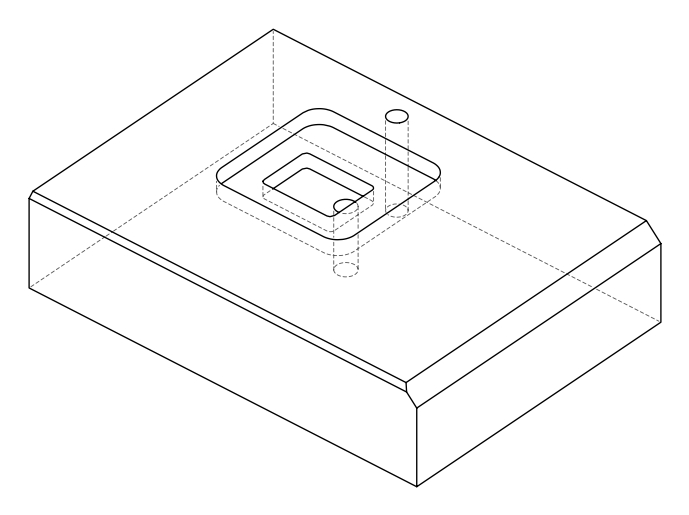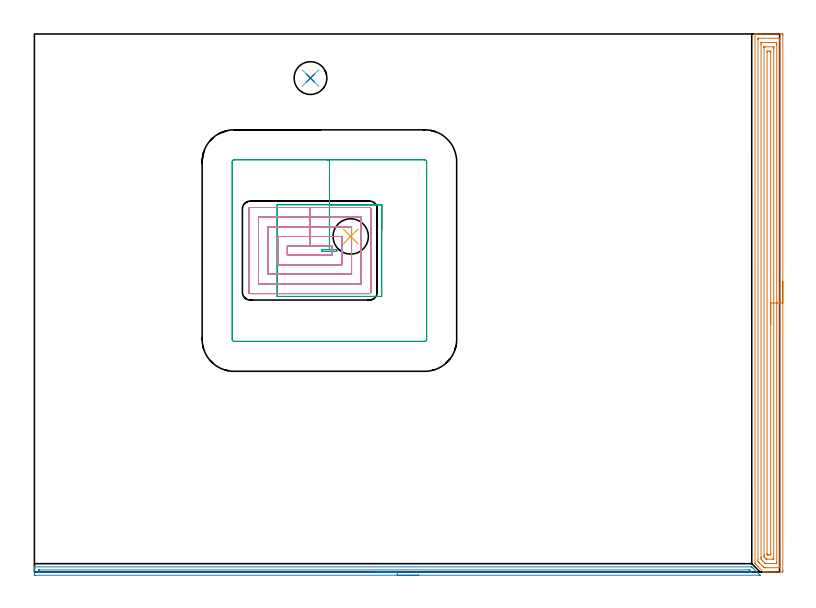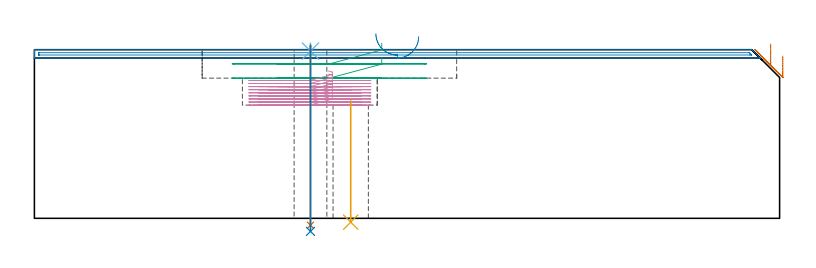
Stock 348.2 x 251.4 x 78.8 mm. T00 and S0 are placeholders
(PLAN: 8 operations, 6 tool changes, 31.6 min)
(1 AREA_MILL | FG_CHAMFER_SURFACE | UGT0205_001 | 10.28 min | 21246 mm3)
(2 AREA_MILL_1 | FG_CHAMFER_SURFACE_1 | UGT0205_001 | 5.55 min | 2564 mm3)
(3 MILL_RECTANGULAR_POCKET | POCKET_RECTANGULAR_STRAIGHT | UGT0201_006 | Follow Part, ap 7, ae 75% | 2.84 min | 175860 mm3)
(4 MILL_RECTANGULAR_POCKET_1 | POCKET_RECTANGULAR_STRAIGHT_1 | UGT0201_124 | Follow Part, ap 1.5, ae 75% | 11.98 min | 36560 mm3)
(5 INDEXABLE_INSERT_DRILL_THROUGH_HOLE_FROM_SOLID | STEP1HOLE | NXT0302_004 | 0.23 min | 11291 mm3)
(6 SPOT_DRILL | STEP1HOLE_1 | NXT0321_9005460120000 | 0.03 min | 2 mm3)
(7 DRILL_THROUGH_HOLE_INTO_CENTER | STEP1HOLE_1 | NXT0301_065 | 0.34 min | 5437 mm3)
(8 DRILL_TO_ENLARGE_THROUGH_HOLE | STEP1HOLE_1 | UGT0301_283 | 0.35 min | 9016 mm3)
(TOOL UGT0205_001 | Chamfer Mill 20 x 3 x 45 deg. | D20 FL50 Z2)
(TOOL UGT0201_006 | End Mill 28 mm | D28 FL25 Z2)
(TOOL UGT0201_124 | Carbide End Mill 6.0 | D6 FL15 Z4)
(TOOL NXT0302_004 | Index. Insert Drill 16.5mm [880-D1650L20-05] | D16.5 PA176 FL83 Z2)
(TOOL NXT0321_9005460120000 | NC Spot Drill, 142deg, 12mm, Carbide, Uncoated | D12 PA142 FL30 Z2)
(TOOL NXT0301_065 | Carbide Drill 9.4mm [860.1-0940-075A1-MM 2214] | D9.4 PA140 FL98 Z2)
(TOOL UGT0301_283 | Twist Drill 15.3 mm | D15.3 PA118 FL120 Z2)
(OP 1 AREA_MILL)
G17 G21 G94 G90
T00 M6
G54
G17 G0 G90 X349.7 Y135.7 S1061 M3
G43 Z88.8 H0
Z75.8
G94 G1 Y135.662 Z74.928 F250.
Y135.548 Z74.064
Y135.359 Z73.212
Y135.097 Z72.38
Y134.763 Z71.574
Y134.36 Z70.8
Y133.892 Z70.064
Y133.36 Z69.372
Y132.771 Z68.729
Y132.128 Z68.14
Y131.436 Z67.609
Y130.7 Z67.14
Y129.926 Z66.737
Y129.12 Z66.403
Y128.288 Z66.141
Y127.437 Z65.952
Y126.572 Z65.838
Y125.7 Z65.8
X349.699 Y0.619 Z65.801
X349.697 Y0.245 Z65.802
X349.693 Y0.01 Z65.805
X349.33 Y0. Z66.168
X344.076 Z71.419
X342.662 Z72.834
X342.324 Z73.171
X341.648 Z73.852
X341.249 Z74.251
X340.598 Y0.01 Z74.901
X340.573 Y0.032 Z74.926
X340.427 Y0.172 Z75.072
X340.361 Y0.238 Z75.138
X338.085 Y2.515 Z77.415
X337.946 Y2.653 Z77.551
X337.895 Y2.704 Z77.603
X336.876 Y3.724 Z78.624
X336.704 Y3.893 Z78.79
X336.7 Y4.193 Z78.8
Y251.228
X336.702 Y251.39 Z78.788
X336.841 Y251.397 Z78.652
X336.986 Y251.4 Z78.514
X337.27 Z78.23
X337.946 Z77.549
X339.16 Z76.337
X339.697 Z75.797
X349.33 Z66.168
X349.601 Y251.397 Z65.896
X349.692 Y251.39 Z65.806
X349.699 Y251.298 Z65.799
X349.7 Y250.781 Z65.8
Y125.7
X348.286 Z67.214
X348.285 Y2.578 Z67.215
X348.284 Y2.406 Z67.216
X348.28 Y2.046 Z67.22
X348.279 Y2.01 Z67.221
X348.215 Y2.006 Z67.285
X348.109 Y2.002 Z67.391
X347.976 Y2. Z67.524
X341.846 Y2.001 Z73.654
X341.449 Y2.005 Z74.051
X341.053 Y2.01 Z74.447
X340.644 Y2.406 Z74.856
X340.573 Y2.477 Z74.927
X338.822 Y4.228 Z76.678
X338.398 Y4.656 Z77.102
X338.184 Y4.875 Z77.316
X338.133 Y4.929 Z77.367
X338.121 Y4.985 Z77.379
X338.114 Y5.98 Z77.386
X338.115 Y248.822 Z77.385
X338.116 Y248.994 Z77.384
X338.12 Y249.354 Z77.38
X338.121 Y249.39 Z77.379
X338.185 Y249.394 Z77.315
X338.291 Y249.398 Z77.209
X338.424 Y249.4 Z77.076
X348.057 Y249.399 Z67.443
X348.226 Y249.394 Z67.274
X348.257 Y249.39 Z67.243
X348.279 Y249.384 Z67.221
X348.28 Y249.346 Z67.22
X348.284 Y249.167 Z67.216
X348.285 Y248.994 Z67.215
X348.286 Y248.272 Z67.214
Y125.7
X346.872 Z68.628
X346.871 Y4.914 Z68.629
X346.868 Y4.193 Z68.632
X346.865 Y4.027 Z68.635
X346.862 Y4.01 Z68.638
X346.844 Y4.007 Z68.656
X346.797 Y4.003 Z68.703
X346.703 Y4.001 Z68.797
X342.324 Y4. Z73.176
X341.635 Y4.003 Z73.865
X341.544 Y4.009 Z73.956
X341.497 Y4.014 Z74.003
X341.449 Y4.058 Z74.051
X341.308 Y4.193 Z74.192
X340.573 Y4.926 Z74.927
X340.413 Y5.086 Z75.087
X339.697 Y5.813 Z75.803
X339.535 Y5.98 Z75.965
X339.533 Y6.148 Z75.967
X339.529 Y6.873 Z75.971
Y7.045
Y246.486
X339.532 Y247.207 Z75.968
X339.535 Y247.373 Z75.965
X339.538 Y247.39 Z75.962
X339.556 Y247.393 Z75.944
X339.603 Y247.397 Z75.897
X339.697 Y247.399 Z75.803
X345.827 Y247.4 Z69.673
X346.517 Y247.396 Z68.983
X346.703 Y247.39 Z68.797
X346.865 Y247.37 Z68.635
X346.868 Y247.207 Z68.632
X346.87 Y247.036 Z68.63
X346.871 Y246.314 Z68.629
Y246.141
X346.872 Y125.7 Z68.628
X345.457 Z70.043
Y6.357
X345.455 Y6.185 Z70.045
X345.452 Y6.048 Z70.048
X345.45 Y6.013 Z70.05
X345.432 Y6.009 Z70.068
X345.379 Y6.006 Z70.121
X344.951 Y6. Z70.549
X344.931 Z70.569
X342.304 Z73.196
X342.091 Y6.003 Z73.409
X341.984 Y6.007 Z73.516
X341.959 Y6.01 Z73.541
X341.911 Y6.05 Z73.589
X341.81 Y6.146 Z73.69
X341.449 Y6.502 Z74.051
X341.08 Y6.873 Z74.42
X340.954 Y7.006 Z74.546
X340.95 Y7.132 Z74.55
X340.945 Y7.387 Z74.555
X340.943 Y7.767 Z74.557
Y8.283
Y245.043
X340.945 Y245.215 Z74.555
X340.948 Y245.352 Z74.552
X340.95 Y245.387 Z74.55
X340.968 Y245.391 Z74.532
X341.021 Y245.394 Z74.479
X341.449 Y245.4 Z74.051
X341.468 Z74.032
X344.971 Z70.529
X345.376 Y245.396 Z70.124
X345.426 Y245.393 Z70.074
X345.447 Y245.39 Z70.053
X345.45 Y245.378 Z70.05
X345.454 Y245.317 Z70.046
X345.456 Y245.258 Z70.044
X345.457 Y244.904 Z70.043
Y244.527
Y125.7
X344.043 Z71.457
Y8.66
X344.039 Y8.23 Z71.461
X344.036 Y8.024 Z71.464
X343.838 Y8.009 Z71.662
X343.2 Y8.002 Z72.3
X342.971 Y8.001 Z72.529
X342.47 Y8.007 Z73.03
X342.421 Y8.01 Z73.079
X342.374 Y8.038 Z73.126
X342.364 Y8.223 Z73.136
X342.357 Y8.627 Z73.143
Y8.66
Y242.74
X342.361 Y243.17 Z73.139
X342.364 Y243.376 Z73.136
X342.562 Y243.391 Z72.938
X343.2 Y243.398 Z72.3
X343.43 Y243.399 Z72.07
X343.93 Y243.39 Z71.57
X344.036 Y243.37 Z71.464
X344.043 Y242.74 Z71.457
Y125.7
Y124.828 Z71.495
Y123.964 Z71.609
Y123.112 Z71.798
Y122.28 Z72.06
Y121.474 Z72.394
Y120.7 Z72.797
Y119.964 Z73.265
Y119.272 Z73.796
Y118.629 Z74.386
Y118.04 Z75.029
Y117.509 Z75.721
Y117.04 Z76.457
Y116.637 Z77.231
Y116.303 Z78.037
Y116.041 Z78.869
Y115.852 Z79.72
Y115.738 Z80.585
Y115.7 Z81.457
G0 Z88.8
M5
M2
(OP 2 AREA_MILL_1)
G17 G21 G94 G90
T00 M6
G54
G17 G0 G90 X179.55 Y-1.5 S1061 M3
G43 Z88.8 H0
Z84.9
G94 G1 X179.512 Z84.028 F250.
X179.398 Z83.164
X179.209 Z82.312
X178.947 Z81.48
X178.613 Z80.674
X178.21 Z79.9
X177.742 Z79.164
X177.211 Z78.472
X176.621 Z77.829
X175.978 Z77.24
X175.286 Z76.708
X174.55 Z76.24
X173.776 Z75.837
X172.97 Z75.503
X172.138 Z75.241
X171.287 Z75.052
X170.422 Z74.938
X169.55 Z74.9
X0.624 Y-1.499 Z74.901
X0.021 Y-1.492 Z74.904
X0.007 Y-1.491 Z74.905
X0. Y-0.889 Z75.505
Y0.542 Z76.939
Y0.896 Z77.292
Y1.604 Z78.004
Y1.916 Z78.315
Y2.335 Z78.726
Y2.398 Z78.788
X0.006 Z78.789
X0.177 Y2.4 Z78.8
X334.901
X335.197 Y2.394 Z78.788
X335.212 Y2.389 Z78.785
X335.795 Y1.806 Z78.205
X338.774 Y-1.173 Z75.226
X338.937 Y-1.336 Z75.061
X339.072 Y-1.475 Z74.923
X339.083 Y-1.494 Z74.903
X339.072 Y-1.499 Z74.899
X169.55 Y-1.5 Z74.9
Y-0.086 Z76.314
X2.322 Y-0.085 Z76.315
X2.143 Y-0.083 Z76.317
X2.026 Y-0.079 Z76.321
X2.008 Y-0.076 Z76.324
X2.005 Y-0.071 Z76.329
X2.002 Y-0.055 Z76.345
X2.001 Y0.004 Z76.404
X2. Y0.415 Z76.815
X2.001 Y0.896 Z77.296
X2.004 Y0.948 Z77.348
X2.007 Y0.972 Z77.372
X2.01 Y0.979 Z77.379
X2.054 Y0.981 Z77.381
X2.233 Y0.985 Z77.385
X2.322 Y0.986 Z77.386
X2.412
X333.918 Y0.985 Z77.385
X334.007 Y0.984 Z77.384
X334.096 Y0.982 Z77.382
X334.151 Y0.979 Z77.379
X334.185 Y0.953 Z77.353
X334.247 Y0.896 Z77.296
X334.901 Y0.248 Z76.648
X335.14 Y0.004 Z76.404
X335.211 Y-0.072 Z76.328
X335.079 Y-0.08 Z76.32
X334.989 Y-0.084 Z76.316
X334.901 Y-0.085 Z76.315
X334.097 Y-0.086 Z76.314
X169.55
X168.679 Z76.352
X167.814 Z76.466
X166.962 Z76.655
X166.13 Z76.917
X165.324 Z77.251
X164.55 Z77.654
X163.814 Z78.123
X163.122 Z78.654
X162.479 Z79.243
X161.89 Z79.886
X161.359 Z80.578
X160.89 Z81.314
X160.487 Z82.088
X160.153 Z82.894
X159.891 Z83.726
X159.702 Z84.578
X159.588 Z85.443
X159.55 Z86.314
G0 Z88.8
M5
M2
(OP 3 MILL_RECTANGULAR_POCKET)
G17 G21 G94 G90
T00 M6
G54
G17 G0 G90 X162.3 Y160.036 S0 M3
G43 Z88.8 H0
Z81.8
G94 G1 Y171.6 Z78.701 F250.
X137.85 Z72.15
Y150.6
X134.4 F500.
Y149.8
X141.3
Y150.6
X137.85
Y171.6
X113.4
Y128.8
X162.3
Y171.6
X137.85
Y192.6
X93.3
G3 X92.4 Y191.7 R0.9
G1 Y108.7
G3 X93.3 Y107.8 R0.9
G1 X182.4
G3 X183.3 Y108.7 R0.9
G1 Y191.7
G3 X182.4 Y192.6 R0.9
G1 X137.85
X136.85
G0 X162.3 Y160.036 Z75.15
G1 Y171.6 Z72.051 F250.
X137.85 Z65.5
Y150.6
X134.4 F500.
Y149.8
X141.3
Y150.6
X137.85
Y171.6
X113.4
Y128.8
X162.3
Y171.6
X137.85
Y192.6
X93.3
G3 X92.4 Y191.7 R0.9
G1 Y108.7
G3 X93.3 Y107.8 R0.9
G1 X182.4
G3 X183.3 Y108.7 R0.9
G1 Y191.7
G3 X182.4 Y192.6 R0.9
G1 X137.85
X136.85
G0 Z88.8
M5
M2
(OP 4 MILL_RECTANGULAR_POCKET_1)
G17 G21 G94 G90
T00 M6
G54
G17 G0 G90 X137.334 Y148.1 S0 M3
G43 Z88.8 H0
Z68.85
G94 G1 X139.2 Z68.35 F250.
Y152.3 Z67.225
X128.7 Z64.411
X118.2 F500.
Y148.1
X139.2
Y152.3
X128.7
Y156.8
X113.7
Y143.6
X143.7
Y156.8
X128.7
Y161.3
X109.2
Y139.1
X148.2
Y161.3
X128.7
Y165.8
X104.7
Y134.6
X152.7
Y165.8
X128.7
Y170.3
X100.8
G3 X100.2 Y169.7 R0.6
G1 Y130.7
G3 X100.8 Y130.1 R0.6
G1 X156.6
G3 X157.2 Y130.7 R0.6
G1 Y169.7
G3 X156.6 Y170.3 R0.6
G1 X128.7
X127.7
G0 X137.334 Y148.1 Z67.411
G1 X139.2 Z66.911 F250.
Y152.3 Z65.786
X128.7 Z62.972
X118.2 F500.
Y148.1
X139.2
Y152.3
X128.7
Y156.8
X113.7
Y143.6
X143.7
Y156.8
X128.7
Y161.3
X109.2
Y139.1
X148.2
Y161.3
X128.7
Y165.8
X104.7
Y134.6
X152.7
Y165.8
X128.7
Y170.3
X100.8
G3 X100.2 Y169.7 R0.6
G1 Y130.7
G3 X100.8 Y130.1 R0.6
G1 X156.6
G3 X157.2 Y130.7 R0.6
G1 Y169.7
G3 X156.6 Y170.3 R0.6
G1 X128.7
X127.7
G0 X137.334 Y148.1 Z65.972
G1 X139.2 Z65.472 F250.
Y152.3 Z64.347
X128.7 Z61.533
X118.2 F500.
Y148.1
X139.2
Y152.3
X128.7
Y156.8
X113.7
Y143.6
X143.7
Y156.8
X128.7
Y161.3
X109.2
Y139.1
X148.2
Y161.3
X128.7
Y165.8
X104.7
Y134.6
X152.7
Y165.8
X128.7
Y170.3
X100.8
G3 X100.2 Y169.7 R0.6
G1 Y130.7
G3 X100.8 Y130.1 R0.6
G1 X156.6
G3 X157.2 Y130.7 R0.6
G1 Y169.7
G3 X156.6 Y170.3 R0.6
G1 X128.7
X127.7
G0 X137.334 Y148.1 Z64.533
G1 X139.2 Z64.033 F250.
Y152.3 Z62.908
X128.7 Z60.094
X118.2 F500.
Y148.1
X139.2
Y152.3
X128.7
Y156.8
X113.7
Y143.6
X143.7
Y156.8
X128.7
Y161.3
X109.2
Y139.1
X148.2
Y161.3
X128.7
Y165.8
X104.7
Y134.6
X152.7
Y165.8
X128.7
Y170.3
X100.8
G3 X100.2 Y169.7 R0.6
G1 Y130.7
G3 X100.8 Y130.1 R0.6
G1 X156.6
G3 X157.2 Y130.7 R0.6
G1 Y169.7
G3 X156.6 Y170.3 R0.6
G1 X128.7
X127.7
G0 X137.334 Y148.1 Z63.094
G1 X139.2 Z62.594 F250.
Y152.3 Z61.469
X128.7 Z58.656
X118.2 F500.
Y148.1
X139.2
Y152.3
X128.7
Y156.8
X113.7
Y143.6
X143.7
Y156.8
X128.7
Y161.3
X109.2
Y139.1
X148.2
Y161.3
X128.7
Y165.8
X104.7
Y134.6
X152.7
Y165.8
X128.7
Y170.3
X100.8
G3 X100.2 Y169.7 R0.6
G1 Y130.7
G3 X100.8 Y130.1 R0.6
G1 X156.6
G3 X157.2 Y130.7 R0.6
G1 Y169.7
G3 X156.6 Y170.3 R0.6
G1 X128.7
X127.7
G0 X137.334 Y148.1 Z61.656
G1 X139.2 Z61.156 F250.
Y152.3 Z60.03
X128.7 Z57.217
X118.2 F500.
Y148.1
X139.2
Y152.3
X128.7
Y156.8
X113.7
Y143.6
X143.7
Y156.8
X128.7
Y161.3
X109.2
Y139.1
X148.2
Y161.3
X128.7
Y165.8
X104.7
Y134.6
X152.7
Y165.8
X128.7
Y170.3
X100.8
G3 X100.2 Y169.7 R0.6
G1 Y130.7
G3 X100.8 Y130.1 R0.6
G1 X156.6
G3 X157.2 Y130.7 R0.6
G1 Y169.7
G3 X156.6 Y170.3 R0.6
G1 X128.7
X127.7
G0 X137.334 Y148.1 Z60.217
G1 X139.2 Z59.717 F250.
Y152.3 Z58.591
X128.7 Z55.778
X118.2 F500.
Y148.1
X139.2
Y152.3
X128.7
Y156.8
X113.7
Y143.6
X143.7
Y156.8
X128.7
Y161.3
X109.2
Y139.1
X148.2
Y161.3
X128.7
Y165.8
X104.7
Y134.6
X152.7
Y165.8
X128.7
Y170.3
X100.8
G3 X100.2 Y169.7 R0.6
G1 Y130.7
G3 X100.8 Y130.1 R0.6
G1 X156.6
G3 X157.2 Y130.7 R0.6
G1 Y169.7
G3 X156.6 Y170.3 R0.6
G1 X128.7
X127.7
G0 X137.334 Y148.1 Z58.778
G1 X139.2 Z58.278 F250.
Y152.3 Z57.152
X128.7 Z54.339
X118.2 F500.
Y148.1
X139.2
Y152.3
X128.7
Y156.8
X113.7
Y143.6
X143.7
Y156.8
X128.7
Y161.3
X109.2
Y139.1
X148.2
Y161.3
X128.7
Y165.8
X104.7
Y134.6
X152.7
Y165.8
X128.7
Y170.3
X100.8
G3 X100.2 Y169.7 R0.6
G1 Y130.7
G3 X100.8 Y130.1 R0.6
G1 X156.6
G3 X157.2 Y130.7 R0.6
G1 Y169.7
G3 X156.6 Y170.3 R0.6
G1 X128.7
X127.7
G0 X137.334 Y148.1 Z57.339
G1 X139.2 Z56.839 F250.
Y152.3 Z55.713
X128.7 Z52.9
X118.2 F500.
Y148.1
X139.2
Y152.3
X128.7
Y156.8
X113.7
Y143.6
X143.7
Y156.8
X128.7
Y161.3
X109.2
Y139.1
X148.2
Y161.3
X128.7
Y165.8
X104.7
Y134.6
X152.7
Y165.8
X128.7
Y170.3
X100.8
G3 X100.2 Y169.7 R0.6
G1 Y130.7
G3 X100.8 Y130.1 R0.6
G1 X156.6
G3 X157.2 Y130.7 R0.6
G1 Y169.7
G3 X156.6 Y170.3 R0.6
G1 X128.7
X127.7
G0 Z88.8
M5
M2
(OP 5 INDEXABLE_INSERT_DRILL_THROUGH_HOLE_FROM_SOLID)
G17 G21 G94 G90
T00 M6
G54
G17 G0 G90 X147.8 Y156.8 S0 M3
G43 Z88.8 H1
G94 G81 G98 Z-1.788 F250. R54.9
G80
M5
M2
(OP 6 SPOT_DRILL)
G17 G21 G94 G90
T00 M6
G54
G17 G0 G90 X129. Y230.8 S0 M3
G43 Z88.8 H0
G94 G81 G98 Z78.141 F250. R81.8
G80
M5
M2
(OP 7 DRILL_THROUGH_HOLE_INTO_CENTER)
G17 G21 G94 G90
T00 M6
G54
G17 G0 G90 X129. Y230.8 S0 M3
G43 Z88.8 H1
G94 G73 G98 Z-3.211 F250. Q9.112 R80.8
G80
M5
M2
(OP 8 DRILL_TO_ENLARGE_THROUGH_HOLE)
G17 G21 G94 G90
T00 M6
G54
G17 G0 G90 X129. Y230.8 S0 M3
G43 Z88.8 H0
G94 G73 G98 Z-6.097 F250. Q14.149 R80.8
G80
M5
M2
